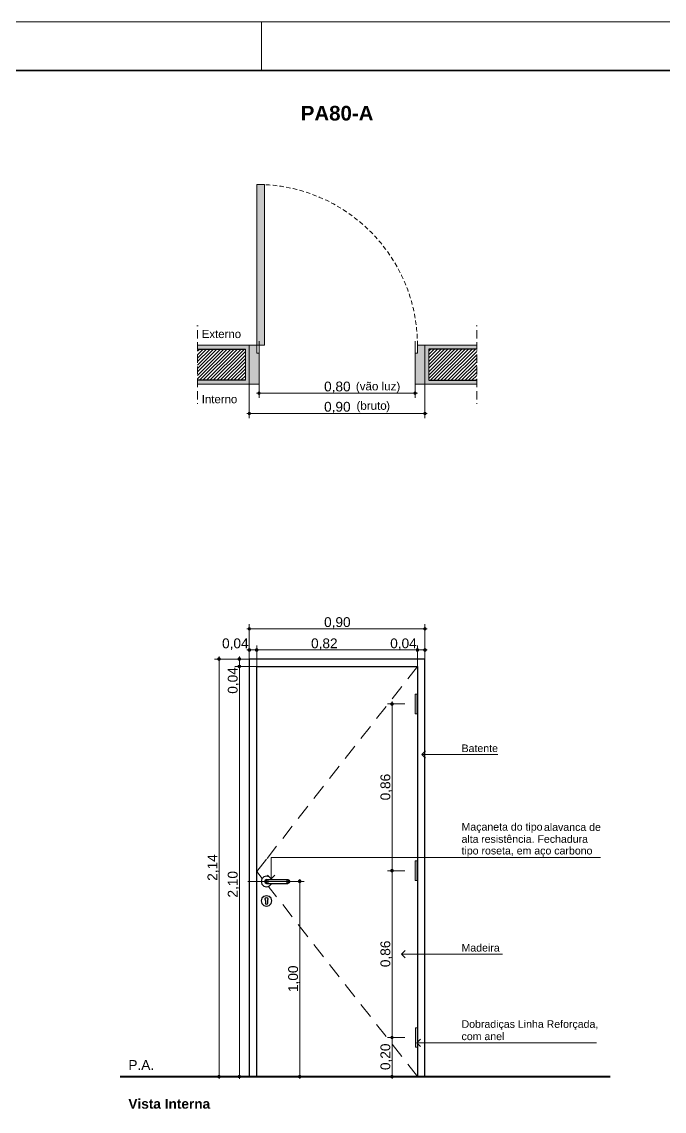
# Paper-space layout 'CAPS I e II_ FL 08.13 DETALHAMENTO DE PORTAS ' of a CAD drawing. Header units: metres. Extents: x 0 to 1400, y 0 to 841.
# Drawn here: x 160.8 to 292.6, y 617.6 to 841 of the extents above; entities that cross this region are included whole.
import ezdxf
from ezdxf.xclip import XClip

# ---------------------------------------------------------------- set-up
doc = ezdxf.new("R2010")
doc.units = ezdxf.units.M
doc.header["$MEASUREMENT"] = 0
doc.header["$XCLIPFRAME"] = 0
doc.linetypes.add('Achse', pattern=[0.0023, 0, -0.0008, 0.0015, 0])
doc.linetypes.add('Dashed', pattern=[0.0014, 0.0009, -0.0005])
for name, color, linetype, lineweight in [('0_Caneta_No__1', 7, 'Continuous', 35), ('0_Caneta_No__10', 7, 'Continuous', 5), ('0_Caneta_No__241', 7, 'Continuous', 13), ('0_Caneta_No__3', 7, 'Continuous', 25), ('0_Caneta_No__5', 7, 'Continuous', 20), ('0_Caneta_No__7', 7, 'Continuous', 13), ('0_Caneta_No__8', 7, 'Continuous', 9), ('0_Caneta_No__99', 7, 'Continuous', 20)]:
    doc.layers.add(name, color=color, linetype=linetype, lineweight=lineweight)
for name, color, linetype, lineweight, true_color in [('0_Caneta_No__25', 7, 'Continuous', 13, 0x982312), ('0_Caneta_No__9', 7, 'Continuous', 9, 0x020202), ('0_Caneta_No__97', 7, 'Continuous', 13, 0x6b6b6b)]:
    doc.layers.add(name, color=color, linetype=linetype, lineweight=lineweight, true_color=true_color)
doc.styles.add('GENERATED_STYLE_1', font='arial.ttf')
doc.styles.add('GENERATED_STYLE_2', font='arial.ttf')
pattern_1 = [(45, (27.60237, 827.6281), (-0.3535534, 0.3535534), [])]

# ---------------------------------------------------------------- blocks, each defined once
blk = doc.blocks.new('Drawing_1_1', base_point=(27.6, 827.63))
at = {"linetype": 'Continuous', "lineweight": 0, "ltscale": 1000, "true_color": 0xffffff}
for points in [[(209.01, 807.65), (209.01, 774.69), (210.61, 774.69), (210.61, 807.65)], [(196.86, 774.69), (196.86, 773.89), (206.69, 773.89), (206.69, 767.49), (196.86, 767.49), (196.86, 766.69), (207.49, 766.69), (207.49, 774.69)], [(207.49, 766.69), (209.49, 766.69), (209.49, 773.09), (209.01, 773.09), (209.01, 774.69), (207.49, 774.69)], [(241.49, 766.69), (243.49, 766.69), (243.49, 774.69), (241.97, 774.69), (241.97, 773.09), (241.49, 773.09)], [(254.11, 774.69), (243.49, 774.69), (243.49, 766.69), (254.11, 766.69), (254.11, 767.49), (244.29, 767.49), (244.29, 773.89), (254.11, 773.89)], [(241.93, 703.14), (241.53, 703.14), (241.53, 699.14), (241.93, 699.14)], [(241.93, 668.94), (241.53, 668.94), (241.53, 664.94), (241.93, 664.94)], [(241.97, 634.74), (241.57, 634.74), (241.57, 630.74), (241.97, 630.74)]]:
    blk.add_hatch(color=7, dxfattribs=at).paths.add_polyline_path(points)
at = {"linetype": 'Continuous', "lineweight": 0, "ltscale": 1000, "true_color": 0x000000}
h = blk.add_hatch(dxfattribs=at)
h.set_pattern_fill('common_brick_0001', color=18, style=0, pattern_type=2)
h.set_pattern_definition(pattern_1)
h.paths.add_polyline_path([(206.69, 773.89), (196.86, 773.89), (196.86, 767.49), (206.69, 767.49)])
h = blk.add_hatch(dxfattribs=at)
h.set_pattern_fill('common_brick_0001', color=18, style=0, pattern_type=2)
h.set_pattern_definition(pattern_1)
h.paths.add_polyline_path([(244.29, 773.89), (244.29, 767.49), (254.11, 767.49), (254.11, 773.89)])
at = {"layer": '0_Caneta_No__25', "linetype": 'Continuous', "lineweight": 13, "ltscale": 1000, "true_color": 0x982312}
for points in [[(209.24, 764.86), (209.26, 764.76), (209.31, 764.68), (209.39, 764.63), (209.49, 764.61), (209.58, 764.63), (209.66, 764.68), (209.72, 764.76), (209.74, 764.86), (209.72, 764.95), (209.66, 765.03), (209.58, 765.09), (209.49, 765.11), (209.39, 765.09), (209.31, 765.03), (209.26, 764.95)], [(241.24, 764.86), (241.26, 764.76), (241.31, 764.68), (241.39, 764.63), (241.49, 764.61), (241.58, 764.63), (241.66, 764.68), (241.72, 764.76), (241.74, 764.86), (241.72, 764.95), (241.66, 765.03), (241.58, 765.09), (241.49, 765.11), (241.39, 765.09), (241.31, 765.03), (241.26, 764.95)], [(207.24, 760.69), (207.26, 760.59), (207.31, 760.51), (207.39, 760.46), (207.49, 760.44), (207.58, 760.46), (207.66, 760.51), (207.72, 760.59), (207.74, 760.69), (207.72, 760.78), (207.66, 760.87), (207.58, 760.92), (207.49, 760.94), (207.39, 760.92), (207.31, 760.87), (207.26, 760.78)], [(243.24, 760.69), (243.26, 760.59), (243.31, 760.51), (243.39, 760.46), (243.49, 760.44), (243.58, 760.46), (243.66, 760.51), (243.72, 760.59), (243.74, 760.69), (243.72, 760.78), (243.66, 760.87), (243.58, 760.92), (243.49, 760.94), (243.39, 760.92), (243.31, 760.87), (243.26, 760.78)], [(207.24, 716.54), (207.26, 716.44), (207.31, 716.36), (207.39, 716.31), (207.49, 716.29), (207.58, 716.31), (207.66, 716.36), (207.72, 716.44), (207.74, 716.54), (207.72, 716.63), (207.66, 716.72), (207.58, 716.77), (207.49, 716.79), (207.39, 716.77), (207.31, 716.72), (207.26, 716.63)], [(243.24, 716.54), (243.26, 716.44), (243.31, 716.36), (243.39, 716.31), (243.49, 716.29), (243.58, 716.31), (243.66, 716.36), (243.72, 716.44), (243.74, 716.54), (243.72, 716.63), (243.66, 716.72), (243.58, 716.77), (243.49, 716.79), (243.39, 716.77), (243.31, 716.72), (243.26, 716.63)], [(201.04, 710.34), (201.06, 710.24), (201.11, 710.16), (201.19, 710.11), (201.29, 710.09), (201.38, 710.11), (201.46, 710.16), (201.52, 710.24), (201.54, 710.34), (201.52, 710.43), (201.46, 710.52), (201.38, 710.57), (201.29, 710.59), (201.19, 710.57), (201.11, 710.52), (201.06, 710.43)], [(205.2, 710.34), (205.22, 710.24), (205.27, 710.16), (205.35, 710.11), (205.45, 710.09), (205.55, 710.11), (205.63, 710.16), (205.68, 710.24), (205.7, 710.34), (205.68, 710.43), (205.63, 710.52), (205.55, 710.57), (205.45, 710.59), (205.35, 710.57), (205.27, 710.52), (205.22, 710.43)], [(207.24, 712.2), (207.26, 712.1), (207.31, 712.02), (207.39, 711.96), (207.49, 711.95), (207.58, 711.96), (207.66, 712.02), (207.72, 712.1), (207.74, 712.2), (207.72, 712.29), (207.66, 712.37), (207.58, 712.43), (207.49, 712.45), (207.39, 712.43), (207.31, 712.37), (207.26, 712.29)], [(208.76, 712.2), (208.78, 712.1), (208.83, 712.02), (208.91, 711.96), (209.01, 711.95), (209.1, 711.96), (209.18, 712.02), (209.24, 712.1), (209.26, 712.2), (209.24, 712.29), (209.18, 712.37), (209.1, 712.43), (209.01, 712.45), (208.91, 712.43), (208.83, 712.37), (208.78, 712.29)], [(241.72, 712.2), (241.74, 712.1), (241.79, 712.02), (241.87, 711.96), (241.97, 711.95), (242.06, 711.96), (242.14, 712.02), (242.2, 712.1), (242.22, 712.2), (242.2, 712.29), (242.14, 712.37), (242.06, 712.43), (241.97, 712.45), (241.87, 712.43), (241.79, 712.37), (241.74, 712.29)], [(243.24, 712.2), (243.26, 712.1), (243.31, 712.02), (243.39, 711.96), (243.49, 711.95), (243.58, 711.96), (243.66, 712.02), (243.72, 712.1), (243.74, 712.2), (243.72, 712.29), (243.66, 712.37), (243.58, 712.43), (243.49, 712.45), (243.39, 712.43), (243.31, 712.37), (243.26, 712.29)], [(205.2, 708.82), (205.22, 708.72), (205.27, 708.64), (205.35, 708.59), (205.45, 708.57), (205.55, 708.59), (205.63, 708.64), (205.68, 708.72), (205.7, 708.82), (205.68, 708.91), (205.63, 709), (205.55, 709.05), (205.45, 709.07), (205.35, 709.05), (205.27, 709), (205.22, 708.91)], [(236.51, 701.14), (236.53, 701.04), (236.58, 700.96), (236.66, 700.91), (236.76, 700.89), (236.86, 700.91), (236.94, 700.96), (236.99, 701.04), (237.01, 701.14), (236.99, 701.23), (236.94, 701.32), (236.86, 701.37), (236.76, 701.39), (236.66, 701.37), (236.58, 701.32), (236.53, 701.23)], [(236.51, 666.94), (236.53, 666.84), (236.58, 666.76), (236.66, 666.71), (236.76, 666.69), (236.86, 666.71), (236.94, 666.76), (236.99, 666.84), (237.01, 666.94), (236.99, 667.03), (236.94, 667.12), (236.86, 667.17), (236.76, 667.19), (236.66, 667.17), (236.58, 667.12), (236.53, 667.03)], [(217.58, 664.74), (217.6, 664.64), (217.66, 664.56), (217.74, 664.51), (217.83, 664.49), (217.93, 664.51), (218.01, 664.56), (218.06, 664.64), (218.08, 664.74), (218.06, 664.83), (218.01, 664.92), (217.93, 664.97), (217.83, 664.99), (217.74, 664.97), (217.66, 664.92), (217.6, 664.83)], [(236.51, 632.74), (236.53, 632.64), (236.58, 632.56), (236.66, 632.51), (236.76, 632.49), (236.86, 632.51), (236.94, 632.56), (236.99, 632.64), (237.01, 632.74), (236.99, 632.83), (236.94, 632.92), (236.86, 632.97), (236.76, 632.99), (236.66, 632.97), (236.58, 632.92), (236.53, 632.83)], [(201.04, 624.74), (201.06, 624.64), (201.11, 624.56), (201.19, 624.51), (201.29, 624.49), (201.38, 624.51), (201.46, 624.56), (201.52, 624.64), (201.54, 624.74), (201.52, 624.83), (201.46, 624.92), (201.38, 624.97), (201.29, 624.99), (201.19, 624.97), (201.11, 624.92), (201.06, 624.83)], [(205.2, 624.74), (205.22, 624.64), (205.27, 624.56), (205.35, 624.51), (205.45, 624.49), (205.55, 624.51), (205.63, 624.56), (205.68, 624.64), (205.7, 624.74), (205.68, 624.83), (205.63, 624.92), (205.55, 624.97), (205.45, 624.99), (205.35, 624.97), (205.27, 624.92), (205.22, 624.83)], [(217.58, 624.74), (217.6, 624.64), (217.66, 624.56), (217.74, 624.51), (217.83, 624.49), (217.93, 624.51), (218.01, 624.56), (218.06, 624.64), (218.08, 624.74), (218.06, 624.83), (218.01, 624.92), (217.93, 624.97), (217.83, 624.99), (217.74, 624.97), (217.66, 624.92), (217.6, 624.83)], [(236.51, 624.74), (236.53, 624.64), (236.58, 624.56), (236.66, 624.51), (236.76, 624.49), (236.86, 624.51), (236.94, 624.56), (236.99, 624.64), (237.01, 624.74), (236.99, 624.83), (236.94, 624.92), (236.86, 624.97), (236.76, 624.99), (236.66, 624.97), (236.58, 624.92), (236.53, 624.83)]]:
    blk.add_hatch(color=24, dxfattribs=at).paths.add_polyline_path(points)
at = {"layer": '0_Caneta_No__1', "color": 7, "linetype": 'Continuous', "lineweight": 40, "ltscale": 1000}
blk.add_line((180.97, 624.74), (281.49, 624.74), dxfattribs=at)
at = {"layer": '0_Caneta_No__10', "color": 7, "linetype": 'Continuous', "lineweight": 5, "ltscale": 1000}
for p, q in [((241.93, 703.14), (241.53, 703.14)), ((241.53, 703.14), (241.53, 699.14)), ((241.93, 699.14), (241.93, 703.14)), ((241.53, 699.14), (241.93, 699.14)), ((241.93, 668.94), (241.53, 668.94)), ((241.53, 668.94), (241.53, 664.94)), ((241.93, 664.94), (241.93, 668.94)), ((241.53, 664.94), (241.93, 664.94)), ((241.97, 634.74), (241.57, 634.74)), ((241.57, 634.74), (241.57, 630.74)), ((241.97, 630.74), (241.97, 634.74)), ((241.57, 630.74), (241.97, 630.74))]:
    blk.add_line(p, q, dxfattribs=at)
at = {"layer": '0_Caneta_No__241', "color": 7, "linetype": 'Achse', "lineweight": 13, "ltscale": 1000}
for p, q in [((196.86, 778.69), (196.86, 762.69)), ((254.11, 778.69), (254.11, 762.69))]:
    blk.add_line(p, q, dxfattribs=at)
at = {"layer": '0_Caneta_No__241', "color": 7, "linetype": 'Continuous', "lineweight": 13, "ltscale": 1000}
for p, q in [((196.86, 774.69), (207.49, 774.69)), ((206.69, 773.89), (206.69, 767.49)), ((207.49, 774.69), (207.49, 766.69)), ((254.11, 774.69), (243.49, 774.69)), ((243.49, 774.69), (243.49, 766.69)), ((244.29, 773.89), (244.29, 767.49)), ((207.49, 766.69), (196.86, 766.69)), ((243.49, 766.69), (254.11, 766.69)), ((241.97, 708.82), (239.99, 706.3)), ((238.76, 704.73), (236.78, 702.21)), ((235.55, 700.63), (233.58, 698.12)), ((232.34, 696.54), (230.37, 694.02)), ((229.13, 692.45), (227.16, 689.93)), ((225.92, 688.36), (223.95, 685.84)), ((222.72, 684.27), (220.74, 681.75)), ((219.51, 680.17), (217.53, 677.66)), ((216.3, 676.08), (214.33, 673.56)), ((213.09, 671.99), (211.12, 669.47)), ((210.98, 669.3), (209.01, 666.78)), ((210.13, 665.34), (209.01, 666.78)), ((213.09, 661.57), (211.38, 663.76)), ((216.3, 657.48), (214.33, 660)), ((219.51, 653.38), (217.53, 655.9)), ((222.72, 649.29), (220.74, 651.81)), ((225.92, 645.2), (223.95, 647.72)), ((229.13, 641.11), (227.16, 643.63)), ((232.34, 637.02), (230.37, 639.53)), ((235.55, 632.92), (233.58, 635.44)), ((238.76, 628.83), (236.78, 631.35)), ((241.97, 624.74), (239.99, 627.26))]:
    blk.add_line(p, q, dxfattribs=at)
at = {"layer": '0_Caneta_No__25', "color": 24, "linetype": 'Continuous', "lineweight": 13, "ltscale": 1000, "true_color": 0x982312}
for p, q in [((209.49, 765.11), (209.49, 775.54)), ((241.49, 765.11), (241.49, 775.54)), ((207.49, 760.94), (207.49, 771.38)), ((243.49, 760.94), (243.49, 771.38)), ((208.99, 764.86), (209.24, 764.86)), ((209.49, 763.92), (209.49, 764.61)), ((209.74, 764.86), (241.24, 764.86)), ((241.49, 763.92), (241.49, 764.61)), ((241.74, 764.86), (241.99, 764.86)), ((206.99, 760.69), (207.24, 760.69)), ((207.49, 759.75), (207.49, 760.44)), ((207.74, 760.69), (243.24, 760.69)), ((243.49, 759.75), (243.49, 760.44)), ((243.74, 760.69), (243.99, 760.69)), ((207.49, 716.79), (207.49, 717.48)), ((243.49, 716.79), (243.49, 717.48)), ((206.99, 716.54), (207.24, 716.54)), ((207.49, 705.85), (207.49, 716.29)), ((207.74, 716.54), (243.24, 716.54)), ((243.49, 705.85), (243.49, 716.29)), ((243.74, 716.54), (243.99, 716.54)), ((207.49, 712.45), (207.49, 713.13)), ((209.01, 712.45), (209.01, 713.13)), ((241.97, 712.45), (241.97, 713.13)), ((243.49, 712.45), (243.49, 713.13)), ((201.04, 710.34), (200.35, 710.34)), ((201.29, 710.59), (201.29, 710.84)), ((211.97, 710.34), (201.54, 710.34)), ((205.2, 710.34), (204.51, 710.34)), ((205.45, 710.59), (205.45, 710.84)), ((216.14, 710.34), (205.7, 710.34)), ((206.99, 712.2), (207.24, 712.2)), ((207.49, 701.51), (207.49, 711.95)), ((207.74, 712.2), (208.76, 712.2)), ((209.01, 701.51), (209.01, 711.95)), ((209.26, 712.2), (241.72, 712.2)), ((241.97, 701.51), (241.97, 711.95)), ((242.22, 712.2), (243.24, 712.2)), ((243.49, 701.51), (243.49, 711.95)), ((243.74, 712.2), (243.99, 712.2)), ((201.29, 624.99), (201.29, 710.09)), ((205.2, 708.82), (204.51, 708.82)), ((205.45, 709.07), (205.45, 710.09)), ((205.45, 624.99), (205.45, 708.57)), ((216.14, 708.82), (205.7, 708.82)), ((236.76, 701.39), (236.76, 701.64)), ((236.51, 701.14), (235.82, 701.14)), ((236.76, 667.19), (236.76, 700.89)), ((239.41, 701.14), (237.01, 701.14)), ((242.85, 690.74), (243.6, 691.49)), ((242.85, 690.74), (250.91, 690.74)), ((242.85, 690.74), (243.6, 689.99)), ((250.91, 690.74), (258.44, 690.74)), ((211.94, 665.28), (211.94, 669.68)), ((211.94, 669.68), (250.91, 669.68)), ((250.91, 669.68), (279.48, 669.68)), ((211.94, 665.28), (211.19, 666.03)), ((211.94, 665.28), (212.69, 666.03)), ((236.51, 666.94), (235.82, 666.94)), ((236.76, 632.99), (236.76, 666.69)), ((239.41, 666.94), (237.01, 666.94)), ((217.58, 664.74), (207.15, 664.74)), ((217.83, 664.99), (217.83, 665.24)), ((217.83, 624.99), (217.83, 664.49)), ((218.77, 664.74), (218.08, 664.74)), ((238.69, 649.84), (239.44, 650.59)), ((238.69, 649.84), (245.49, 649.84)), ((238.69, 649.84), (239.44, 649.09)), ((245.49, 649.84), (250.91, 649.84)), ((250.91, 649.84), (259.38, 649.84)), ((236.51, 632.74), (235.82, 632.74)), ((236.76, 624.99), (236.76, 632.49)), ((239.41, 632.74), (237.01, 632.74)), ((241.86, 631.68), (242.61, 632.43)), ((241.86, 631.68), (244.49, 631.68)), ((241.86, 631.68), (242.61, 630.93)), ((244.49, 631.68), (250.91, 631.68)), ((250.91, 631.68), (278.65, 631.68)), ((201.04, 624.74), (200.35, 624.74)), ((201.29, 624.24), (201.29, 624.49)), ((211.97, 624.74), (201.54, 624.74)), ((205.2, 624.74), (204.51, 624.74)), ((205.45, 624.24), (205.45, 624.49)), ((216.14, 624.74), (205.7, 624.74)), ((217.58, 624.74), (207.15, 624.74)), ((217.83, 624.24), (217.83, 624.49)), ((218.77, 624.74), (218.08, 624.74)), ((236.51, 624.74), (235.82, 624.74)), ((236.76, 624.24), (236.76, 624.49)), ((239.41, 624.74), (237.01, 624.74))]:
    blk.add_line(p, q, dxfattribs=at)
for centre in [(209.49, 764.86), (241.49, 764.86), (207.49, 760.69), (243.49, 760.69), (207.49, 716.54), (243.49, 716.54), (201.29, 710.34), (205.45, 710.34), (207.49, 712.2), (209.01, 712.2), (241.97, 712.2), (243.49, 712.2), (205.45, 708.82), (236.76, 701.14), (236.76, 666.94), (217.83, 664.74), (236.76, 632.74), (201.29, 624.74), (205.45, 624.74), (217.83, 624.74), (236.76, 624.74)]:
    blk.add_circle(centre, 0.25, dxfattribs=at)
at = {"layer": '0_Caneta_No__3', "color": 7, "linetype": 'Continuous', "lineweight": 30, "ltscale": 1000}
for p, q in [((196.86, 773.89), (206.69, 773.89)), ((254.11, 773.89), (244.29, 773.89)), ((206.69, 767.49), (196.86, 767.49)), ((244.29, 767.49), (254.11, 767.49)), ((207.49, 710.34), (207.49, 624.74)), ((243.49, 710.34), (207.49, 710.34)), ((243.49, 624.74), (243.49, 710.34)), ((209.01, 624.74), (209.01, 708.82)), ((209.01, 708.82), (241.97, 708.82)), ((241.97, 708.82), (241.97, 624.74)), ((210.47, 665.67), (210.07, 665.28)), ((211.01, 665.82), (210.47, 665.67)), ((211.55, 665.67), (211.01, 665.82)), ((211.94, 665.28), (211.55, 665.67)), ((210.07, 665.28), (209.93, 664.74)), ((209.93, 664.74), (210.07, 664.2)), ((210.07, 664.2), (210.47, 663.8)), ((210.47, 663.8), (211.01, 663.66)), ((210.72, 665.02), (210.61, 664.74)), ((210.61, 664.74), (210.72, 664.46)), ((210.79, 665.02), (210.68, 664.74)), ((210.68, 664.74), (210.79, 664.46)), ((211.01, 665.14), (210.72, 665.02)), ((210.72, 664.46), (211.01, 664.34)), ((210.98, 665.02), (210.89, 664.74)), ((210.89, 664.74), (210.98, 664.46)), ((211.01, 665.14), (211.05, 665.14)), ((211.01, 664.34), (211.05, 664.34)), ((211.01, 663.66), (211.55, 663.8)), ((211.05, 665.14), (211.18, 665.14)), ((211.05, 664.34), (211.18, 664.34)), ((211.18, 665.14), (211.38, 665.14)), ((211.18, 664.34), (211.38, 664.34)), ((211.27, 665.02), (211.22, 664.74)), ((211.22, 664.74), (211.27, 664.46)), ((211.38, 665.14), (211.61, 665.14)), ((211.38, 664.34), (211.61, 664.34)), ((211.55, 663.8), (211.94, 664.2)), ((211.61, 665.14), (214.81, 665.14)), ((211.61, 664.34), (214.81, 664.34)), ((211.98, 665.14), (211.94, 665.28)), ((211.94, 664.2), (211.98, 664.34)), ((214.81, 665.14), (215.04, 665.14)), ((214.81, 664.34), (215.04, 664.34)), ((215.04, 665.14), (215.23, 665.14)), ((215.04, 664.34), (215.23, 664.34)), ((215.15, 665.02), (215.19, 664.74)), ((215.19, 664.74), (215.15, 664.46)), ((215.23, 665.14), (215.36, 665.14)), ((215.23, 664.34), (215.36, 664.34)), ((215.36, 665.14), (215.41, 665.14)), ((215.36, 664.34), (215.41, 664.34)), ((215.41, 665.14), (215.69, 665.02)), ((215.69, 664.46), (215.41, 664.34)), ((215.43, 665.02), (215.52, 664.74)), ((215.52, 664.74), (215.43, 664.46)), ((215.63, 665.02), (215.74, 664.74)), ((215.74, 664.74), (215.63, 664.46)), ((215.69, 665.02), (215.81, 664.74)), ((215.81, 664.74), (215.69, 664.46)), ((210.07, 661.28), (209.93, 660.74)), ((210.47, 661.67), (210.07, 661.28)), ((211.01, 661.82), (210.47, 661.67)), ((210.71, 661.13), (210.74, 661.2)), ((210.74, 661.2), (210.79, 661.35)), ((210.79, 661.35), (211.01, 661.44)), ((211.55, 661.67), (211.01, 661.82)), ((211.01, 661.44), (211.22, 661.35)), ((211.22, 661.35), (211.28, 661.2)), ((211.28, 661.2), (211.31, 661.13)), ((211.94, 661.28), (211.55, 661.67)), ((212.09, 660.74), (211.94, 661.28)), ((209.93, 660.74), (210.07, 660.2)), ((210.07, 660.2), (210.47, 659.8)), ((210.47, 659.8), (211.01, 659.66)), ((210.81, 660.92), (210.71, 661.13)), ((210.81, 660.85), (210.81, 660.92)), ((210.81, 660.85), (210.81, 660.74)), ((210.81, 660.74), (210.81, 660.62)), ((210.81, 660.62), (210.81, 660.39)), ((210.81, 660.39), (210.81, 660.24)), ((210.87, 660.1), (210.81, 660.24)), ((211.01, 660.04), (210.87, 660.1)), ((211.15, 660.1), (211.01, 660.04)), ((211.01, 659.66), (211.55, 659.8)), ((211.21, 660.24), (211.15, 660.1)), ((211.31, 661.13), (211.21, 660.92)), ((211.21, 660.92), (211.21, 660.85)), ((211.21, 660.85), (211.21, 660.74)), ((211.21, 660.74), (211.21, 660.62)), ((211.21, 660.62), (211.21, 660.39)), ((211.21, 660.39), (211.21, 660.24)), ((211.55, 659.8), (211.94, 660.2)), ((211.94, 660.2), (212.09, 660.74)), ((207.49, 624.74), (209.01, 624.74)), ((241.97, 624.74), (209.01, 624.74)), ((241.97, 624.74), (243.49, 624.74))]:
    blk.add_line(p, q, dxfattribs=at)
at = {"layer": '0_Caneta_No__9', "color": 18, "linetype": 'Continuous', "lineweight": 9, "ltscale": 1000, "true_color": 0x020202}
for p, q in [((209.01, 807.65), (209.01, 774.69)), ((210.61, 807.65), (209.01, 807.65)), ((210.61, 774.69), (210.61, 807.65)), ((207.49, 766.69), (207.49, 774.69)), ((207.49, 774.69), (209.01, 774.69)), ((209.01, 774.69), (209.01, 773.09)), ((209.01, 774.69), (210.61, 774.69)), ((209.01, 773.09), (209.49, 773.09)), ((209.49, 773.09), (209.49, 766.69)), ((241.49, 766.69), (241.49, 773.09)), ((241.49, 773.09), (241.97, 773.09)), ((241.97, 773.09), (241.97, 774.69)), ((241.97, 774.69), (243.49, 774.69)), ((243.49, 774.69), (243.49, 766.69)), ((209.49, 766.69), (207.49, 766.69)), ((243.49, 766.69), (241.49, 766.69))]:
    blk.add_line(p, q, dxfattribs=at)
at = {"layer": '0_Caneta_No__97', "color": 251, "linetype": 'Dashed', "lineweight": 13, "ltscale": 1000, "true_color": 0x6b6b6b}
blk.add_arc((209.01, 774.69), 32.96, 0, 90, dxfattribs=at)
at = {"layer": '0_Caneta_No__1', "color": 7, "linetype": 'Continuous', "lineweight": 40}
for s, insert, char_height, attachment_point, style in [('\\A1;{\\pqc;\\fArial|b1|i0|c0|p0;\\W1.000000;PA80-A}', (225.49, 822.24), 3, 5, 'GENERATED_STYLE_2'), ('\\A1;{\\pql;\\pt0;\\fArial|b0|i0|c0|p0;\\W1.000000;Dobradiças Linha Reforçada,}', (251.01, 634.25), 1.55, 7, 'GENERATED_STYLE_1'), ('\\A1;{\\pql;\\pt0;\\fArial|b0|i0|c0|p0;\\W1.000000;com anel}', (251.01, 632.19), 1.55, 7, 'GENERATED_STYLE_1')]:
    blk.add_mtext(s, dxfattribs=dict(at, insert=insert, char_height=char_height, attachment_point=attachment_point, style=style))
at = {"layer": '0_Caneta_No__25', "color": 24, "linetype": 'Continuous', "lineweight": 13, "true_color": 0x982312, "attachment_point": 7, "style": 'GENERATED_STYLE_1'}
for s, insert, char_height in [('\\A1;{\\pql;\\pt0;\\fArial|b0|i0|c0|p0;\\W1.000000;Externo}', (197.74, 776.13), 1.6737), ('\\A1;{\\pql;\\pt0;\\fArial|b0|i0|c0|p0;\\W1.000000;0,80}', (222.82, 764.85), 2), ('\\A1;{\\pql;\\pt0;\\fArial|b0|i0|c0|p0;\\W1.000000;(vão luz)}', (229.34, 764.92), 1.7), ('\\A1;{\\pql;\\pt0;\\fArial|b0|i0|c0|p0;\\W1.000000;Interno}', (197.74, 762.77), 1.6737), ('\\A1;{\\pql;\\pt0;\\fArial|b0|i0|c0|p0;\\W1.000000;0,90}', (222.82, 760.69), 2), ('\\A1;{\\pql;\\pt0;\\fArial|b0|i0|c0|p0;\\W1.000000;(bruto}', (229.46, 760.94), 1.7), ('\\A1;{\\pql;\\pt0;\\fArial|b0|i0|c0|p0;\\W1.000000;)}', (235.55, 760.94), 1.7), ('\\A1;{\\pql;\\pt0;\\fArial|b0|i0|c0|p0;\\W1.000000;0,90}', (222.82, 716.54), 2), ('\\A1;{\\pql;\\pt0;\\fArial|b0|i0|c0|p0;\\W1.000000;0,04}', (201.9, 712.19), 2), ('\\A1;{\\pql;\\pt0;\\fArial|b0|i0|c0|p0;\\W1.000000;0,82}', (220.15, 712.19), 2), ('\\A1;{\\pql;\\pt0;\\fArial|b0|i0|c0|p0;\\W1.000000;0,04}', (236.38, 712.19), 2)]:
    blk.add_mtext(s, dxfattribs=dict(at, insert=insert, char_height=char_height))
at = {"layer": '0_Caneta_No__25', "color": 24, "linetype": 'Continuous', "lineweight": 13, "true_color": 0x982312, "char_height": 2, "attachment_point": 7, "rotation": 90, "style": 'GENERATED_STYLE_1'}
for s, insert in [('\\A1;{\\pql;\\pt0;\\fArial|b0|i0|c0|p0;\\W1.000000;0,04}', (205.45, 703.23)), ('\\A1;{\\pql;\\pt0;\\fArial|b0|i0|c0|p0;\\W1.000000;0,86}', (236.76, 681.37)), ('\\A1;{\\pql;\\pt0;\\fArial|b0|i0|c0|p0;\\W1.000000;2,14}', (201.29, 664.87)), ('\\A1;{\\pql;\\pt0;\\fArial|b0|i0|c0|p0;\\W1.000000;2,10}', (205.45, 661.44)), ('\\A1;{\\pql;\\pt0;\\fArial|b0|i0|c0|p0;\\W1.000000;0,86}', (236.76, 647.17)), ('\\A1;{\\pql;\\pt0;\\fArial|b0|i0|c0|p0;\\W1.000000;1,00}', (217.84, 642.07)), ('\\A1;{\\pql;\\pt0;\\fArial|b0|i0|c0|p0;\\W1.000000;0,20}', (236.76, 626.07))]:
    blk.add_mtext(s, dxfattribs=dict(at, insert=insert))
at = {"layer": '0_Caneta_No__5', "color": 7, "linetype": 'Continuous', "lineweight": 20, "char_height": 2, "attachment_point": 7}
for s, insert, style in [('\\A1;{\\pql;\\pt0;\\fArial|b0|i0|c0|p0;\\W1.000000;P.A.}', (182.69, 626.11), 'GENERATED_STYLE_1'), ('\\A1;{\\pql;\\pt0;\\fArial|b1|i0|c0|p0;\\W1.000000;Vista Interna}', (182.69, 618.12), 'GENERATED_STYLE_2')]:
    blk.add_mtext(s, dxfattribs=dict(at, insert=insert, style=style))
at = {"layer": '0_Caneta_No__99', "color": 7, "linetype": 'Continuous', "lineweight": 20, "char_height": 1.55, "attachment_point": 7, "style": 'GENERATED_STYLE_1'}
for s, insert in [('\\A1;{\\pql;\\pt0;\\fArial|b0|i0|c0|p0;\\W1.000000;Batente}', (251.01, 691.25)), ('\\A1;{\\pql;\\pt0;\\fArial|b0|i0|c0|p0;\\W1.000000;Maçaneta do tipo}', (251.01, 674.69)), ('\\A1;{\\pql;\\pt0;\\fArial|b0|i0|c0|p0;\\W1.000000; }', (267.32, 675.11)), ('\\A1;{\\pql;\\pt0;\\fArial|b0|i0|c0|p0;\\W1.000000;alavanca de}', (267.91, 675.09)), ('\\A1;{\\pql;\\pt0;\\fArial|b0|i0|c0|p0;\\W1.000000;alta}', (251.01, 672.64)), ('\\A1;{\\pql;\\pt0;\\fArial|b0|i0|c0|p0;\\W1.000000; }', (254.44, 672.67)), ('\\A1;{\\pql;\\pt0;\\fArial|b0|i0|c0|p0;\\W1.000000;resistência. Fechadura}', (255.03, 672.64)), ('\\A1;{\\pql;\\pt0;\\fArial|b0|i0|c0|p0;\\W1.000000;tipo roseta, em aço carbono}', (251.01, 669.8)), ('\\A1;{\\pql;\\pt0;\\fArial|b0|i0|c0|p0;\\W1.000000;Madeira}', (251.01, 650.35)), ('\\A1;{\\pql;\\pt0;\\fArial|b0|i0|c0|p0;\\W1.000000; }', (258.69, 650.38))]:
    blk.add_mtext(s, dxfattribs=dict(at, insert=insert))

psp = doc.layouts.new('CAPS I e II_ FL 08.13 DETALHAMENTO DE PORTAS ')

# ---------------------------------------------------------------- linework, layer by layer
at = {"layer": '0_Caneta_No__1', "color": 7, "linetype": 'Continuous', "lineweight": 35, "ltscale": 1000, "flags": 128}
psp.add_lwpolyline([(1004, 10), (1390, 10), (1390, 305), (1390, 831), (25, 831), (25, 10)], close=True, dxfattribs=at)
at = {"layer": '0_Caneta_No__7', "color": 7, "linetype": 'Continuous', "lineweight": 13, "ltscale": 1000, "flags": 128}
psp.add_lwpolyline([(1400, 0), (1400, 841), (0, 841), (0, 0)], close=True, dxfattribs=at)
at = {"layer": '0_Caneta_No__8', "color": 7, "linetype": 'Continuous', "lineweight": 9, "ltscale": 1000}
psp.add_line((210, 831), (210, 841), dxfattribs=at)

# ---------------------------------------------------------------- block references
at = {"color": 64, "linetype": 'Continuous', "lineweight": 0, "ltscale": 1000, "true_color": 0x80aa00}
ref = psp.add_blockref('Drawing_1_1', (27.6, 827.63), dxfattribs=at)
XClip(ref).set_block_clipping_path([(27.5923725369, 827.6381340294), (27.5923725369, 136.6125430929), (792.8962344417, 136.6125430929), (792.8962344417, 364.0724860526), (1394.3636701186, 364.0724860526), (1394.3636701186, 827.6381340294)])

doc.saveas('drawing.dxf')
